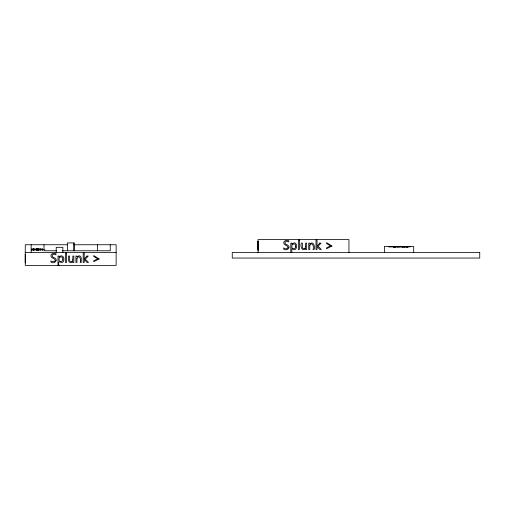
<?xml version="1.0" encoding="UTF-8"?>
<svg xmlns="http://www.w3.org/2000/svg" width="505" height="505" viewBox="0 0 505 505"><rect width="100%" height="100%" fill="white"/><g stroke="black" fill="none" stroke-linecap="round" stroke-linejoin="round"><path stroke-width="0.76" d="M258.055 241.352L258.484 241.352M258.055 241.478L258.484 241.478M258.055 241.516L258.484 241.51M258.484 241.611L258.055 241.693L258.484 241.762M258.055 241.945L258.484 241.939M258.055 242.097L258.484 242.097M258.055 242.198L258.484 242.198M258.055 242.274L258.484 242.23M258.055 242.406L258.484 242.413M258.055 242.501L258.484 242.52L258.055 242.608M258.055 242.741L258.484 242.741M258.484 242.829L258.055 242.842L258.484 242.892M74.027 242.918L74.027 250.777L74.027 242.918L67.367 242.918L67.367 250.777M258.055 243.113L258.484 243.094M258.055 243.265L258.484 243.265L258.055 243.359M258.484 243.423L258.055 243.492L258.484 243.524M258.055 243.719L258.484 243.7M258.055 243.94L258.484 243.94M258.484 244.104L258.055 244.104L258.484 244.186M258.055 244.243L258.484 244.306M258.055 244.407L258.484 244.382M258.055 244.464L258.484 244.464M258.055 244.59L258.484 244.635M67.556 244.748L25.25 244.748L25.25 265.422L116.144 265.422L116.144 244.748L73.837 244.748M258.055 244.679L258.484 244.654M258.055 244.755L258.484 244.755M258.055 244.887L258.484 244.9M258.055 244.988L258.484 244.963M258.055 245.07L258.484 245.083M258.055 245.209L258.484 245.209M258.055 245.297L258.484 245.304M258.055 245.544L258.484 245.537M258.055 245.72L258.484 245.802M258.055 245.828L258.484 245.903M258.055 246.08L258.484 246.093M258.055 246.642L258.484 246.547M258.055 246.73L258.484 246.661M258.055 246.958L258.484 246.958L258.055 247.027M258.055 247.248L258.484 247.254M258.484 247.336L258.055 247.336L258.484 247.444M258.055 247.526L258.484 247.583M258.055 247.652L258.484 247.652M258.055 247.734L258.484 247.734M258.055 247.867L258.484 247.898L258.055 247.936M258.055 248.081L258.484 248.081M258.484 248.207L258.055 248.207L258.484 248.309M258.055 248.359L258.484 248.409M258.055 248.511L258.484 248.542M258.055 248.643L258.484 248.643M258.055 248.738L258.484 248.725M258.055 248.769L258.484 248.782M258.055 248.908L258.484 248.908M37.623 249.053L31.777 249.053L31.777 249.918M38.033 249.053L42.647 249.053L42.616 249.918M258.055 249.066L258.484 249.022M36.158 249.098L38.702 249.098M258.055 249.129L258.484 249.11M258.055 249.274L258.484 249.211M258.055 249.35L258.484 249.344M258.055 249.432L258.484 249.438M258.055 249.691L258.484 249.685M258.055 249.868L258.484 249.868M31.19 249.918L44.964 249.918M44.465 250.777L56.56 250.777M62.058 250.777L110.241 250.777L110.241 244.748M25.25 252.5L116.144 252.5M25.25 254.274L25.25 262.903M413.696 252.5L413.696 246.472L384.4 246.472L384.4 252.5M410.073 246.472L410.073 246.901M409.492 246.472L409.492 246.901M408.715 246.472L408.753 246.901M408.292 246.472L408.292 246.901L408.179 246.472M408.091 246.472L408.091 246.901M407.668 246.472L407.668 246.901M407.56 246.901L407.56 246.472L407.484 246.901M407.112 246.472L407.112 246.901M406.998 246.472L406.98 246.901M406.822 246.472L406.834 246.901M406.746 246.472L406.727 246.901M406.695 246.472L406.695 246.901M406.5 246.472L406.5 246.901M406.456 246.472L406.456 246.901M406.254 246.472L406.272 246.901M406.134 246.472L406.134 246.901M405.736 246.472L405.736 246.901M405.635 246.472L405.635 246.901M405.357 246.472L405.351 246.901L405.269 246.472M405.155 246.472L405.155 246.901M405.023 246.472L405.023 246.901M404.985 246.472L404.953 246.901M404.846 246.472L404.846 246.901M404.72 246.901L404.72 246.472L404.638 246.901M404.53 246.472L404.53 246.901M404.284 246.472L404.284 246.901M404.215 246.472L404.215 246.901M404.158 246.472L404.082 246.901M403.817 246.472L403.754 246.901L403.748 246.472M403.577 246.472L403.577 246.901M403.463 246.472L403.514 246.901M403.4 246.472L403.4 246.901M403.268 246.472L403.268 246.901M403.123 246.472L403.141 246.901M403.022 246.472L403.085 246.901M402.82 246.472L402.857 246.901M402.725 246.472L402.725 246.901M402.599 246.472L402.624 246.901M402.453 246.472L402.441 246.901M402.352 246.472L402.371 246.901M402.264 246.472L402.264 246.901M402.125 246.472L402.081 246.901M401.967 246.472L401.967 246.901M401.898 246.472L401.879 246.901M401.759 246.472L401.759 246.901M401.664 246.472L401.715 246.901M401.115 246.901L400.907 246.472M400.781 246.472L400.781 246.901M400.629 246.472L400.629 246.901M400.484 246.472L400.402 246.901L400.358 246.472M400.276 246.472L400.276 246.901M399.758 246.472L399.758 246.901M399.695 246.472L399.695 246.901M399.266 246.472L399.291 246.901M399.177 246.472L399.177 246.901M399.057 246.472L399.057 246.901M398.912 246.472L398.912 246.901M398.761 246.472L398.761 246.901M398.634 246.472L398.628 246.901M398.521 246.472L398.546 246.901M398.148 246.472L398.148 246.901M398.003 246.472L398.003 246.901M397.612 246.472L397.58 246.901M397.498 246.472L397.498 246.901M397.372 246.472L397.372 246.901M397.22 246.472L397.22 246.901M397.075 246.472L397.075 246.901M396.949 246.472L396.949 246.901M396.835 246.472L396.867 246.901M396.583 246.472L396.583 246.901M396.097 246.472L396.078 246.901M396.021 246.472L396.002 246.901M395.926 246.472L395.926 246.901M395.851 246.472L395.794 246.901M395.636 246.472L395.623 246.901M395.447 246.472L395.472 246.901M395.396 246.472L395.352 246.901M395.32 246.472L395.232 246.901L395.188 246.472M395.112 246.901L395.024 246.472L394.992 246.901M394.822 246.472L394.822 246.901M394.758 246.472L394.708 246.901M394.455 246.472L394.418 246.901M394.298 246.472L394.298 246.901M394.222 246.472L394.222 246.901M394.033 246.472L394.033 246.901M393.951 246.472L393.951 246.901M393.824 246.472L393.824 246.901M393.528 246.472L393.528 246.901M393.401 246.472L393.401 246.901M393.288 246.472L393.319 246.901M393.048 246.472L393.048 246.901M392.84 246.472L392.84 246.901M392.196 246.472L392.196 246.901M391.703 246.472L391.703 246.901M391.508 246.472L391.508 246.901M390.946 246.472L390.946 246.901M390.649 246.472L390.649 246.901M390.34 246.472L390.34 246.901M389.797 246.472L389.797 246.901M389.608 246.472L389.608 246.901M389.084 246.472L389.084 246.901M388.44 246.472L388.44 246.901M348.949 252.5L348.949 239.578L258.055 239.578L258.055 252.5M291.833 252.5L291.833 248.618C298.152 253.99 298.133 238.284 291.833 244.256L291.833 243.126L290.804 243.126L290.804 252.5M97.408 244.748L97.408 250.777M62.866 252.5L62.866 247.33L56.207 247.33L56.207 252.5M59.028 265.422C56.579 257.455 63.649 266.899 63.901 259.071C63.958 257.752 63.276 256.212 61.856 255.953C60.474 254.823 58.555 258.686 59.028 256.048L57.999 256.048L57.999 265.422M43.992 244.748L43.992 250.025M42.521 249.053L42.521 249.918M42.294 249.053L42.313 249.918M40.602 249.053L40.602 249.918M40.501 249.053L40.501 249.918M40.11 249.053L40.11 249.918M39.548 249.053L39.548 249.918M38.721 249.053L38.702 249.918M38.626 249.098L38.626 249.918M38.443 249.098L38.443 249.918M38.279 249.098L38.304 249.918M38.216 249.098L38.228 249.918M38.115 249.098L38.134 249.918M37.963 249.098L37.963 249.918M37.742 249.098L37.787 249.918M37.648 249.098L37.648 249.918M37.585 249.098L37.585 249.918M37.364 249.098L37.364 249.918M37.136 249.098L37.136 249.918M36.903 249.098L36.903 249.918M36.606 249.098L36.606 249.918M36.511 249.098L36.568 249.918M36.455 249.098L36.429 249.918M36.234 249.098L36.158 249.918M34.353 249.053L34.353 249.918M34.031 249.053L34.031 249.918M33.879 249.053L33.879 249.918M33.772 249.053L33.772 249.918M33.526 249.053L33.526 249.918M33.469 249.053L33.469 249.918M33.387 249.053L33.387 249.918M33.286 249.053L33.286 249.918M33.115 249.053L33.115 249.918M32.983 249.053L32.894 249.918M31.891 249.053L31.891 249.918M31.152 244.748L31.19 252.5M62.854 259.052C63.535 262.556 58.018 262.404 59.028 258.951C58.725 256.111 63.34 256.161 62.854 259.052M295.659 246.131C296.34 249.628 290.823 249.476 291.833 246.03C291.53 243.189 296.145 243.24 295.659 246.131M72.821 259.747L72.076 261.445L70.151 261.47L69.639 260.612L69.545 256.048L68.522 256.048C68.863 257.941 67.474 261.893 70.277 262.575C71.54 263.597 73.269 260.088 72.821 262.467L73.85 262.467L73.85 256.048L72.821 256.048L72.821 259.747M305.626 246.825L304.881 248.517L302.956 248.548L302.445 247.69L302.343 243.126L301.321 243.126C300.039 245.866 302.091 252.532 305.626 248.529L305.626 249.546L306.655 249.546L306.655 243.126L305.626 243.126L305.626 246.825M76.987 258.383L76.956 262.467L75.927 262.467L75.927 256.048L76.956 256.048C76.457 258.528 78.654 254.653 80.017 256.067C82.201 257.335 80.857 260.536 81.254 262.467L80.226 262.467C81.659 259.98 79.184 253.674 76.987 258.383M309.792 245.462L309.761 249.546L308.732 249.546L308.732 243.126L309.761 243.126L309.761 244.193C313.334 240.109 315.335 246.775 314.059 249.546L313.031 249.546C314.464 247.059 311.989 240.752 309.792 245.462M55.241 260.277C55.045 262.322 52.034 261.798 50.891 260.864L50.891 262.108C53.751 264.361 58.814 260.359 54.875 258.017C50.203 257.058 52.141 252.614 55.967 254.836L55.967 253.649C54.073 252.765 50.494 253.523 50.948 256.199C51.415 258.409 54.837 258.106 55.241 260.277M288.046 247.349C287.85 249.401 284.839 248.877 283.696 247.942L283.696 249.186C286.556 251.439 291.612 247.437 287.68 245.095C283.002 244.136 284.946 239.692 288.772 241.908L288.772 240.727C286.991 239.989 283.797 240.386 283.709 242.804C283.671 245.405 287.635 245.077 288.046 247.349M86.942 256.048L84.221 258.989L84.221 252.967L83.192 252.967L83.192 262.467L84.221 262.467L84.221 259.387L87.081 262.467L88.52 262.467L85.313 259.147L88.293 256.048L86.942 256.048M319.747 243.126L317.026 246.068L317.026 240.039L315.997 240.039L315.997 249.546L317.026 249.546L317.026 246.459L319.886 249.546L321.325 249.546L318.118 246.225L321.092 243.126L319.747 243.126M99.15 258.964L93.76 261.672L93.76 260.738L97.793 258.781L93.76 256.515L93.76 255.574L99.15 258.964M331.955 246.042L326.565 248.75L326.565 247.816L330.598 245.859L326.565 243.587L326.565 242.646L331.955 246.042M299.383 240.039L298.354 240.039L298.354 249.546L299.383 249.546L299.383 240.039M258.484 246.314L258.055 246.314L258.484 246.345M258.484 249.981L258.055 249.975L258.484 250.013M479.75 252.5L232.262 252.5L232.262 258.049L479.75 258.049L479.75 252.5M66.578 252.967L65.549 252.967L65.549 262.467L66.578 262.467L66.578 252.967M407.888 246.901L407.888 246.472L407.832 246.901M407.238 246.901L407.238 246.472L407.207 246.901M394.645 246.901L394.645 246.472L394.575 246.901M393.679 246.901L393.679 246.472L393.629 246.901"/></g></svg>
